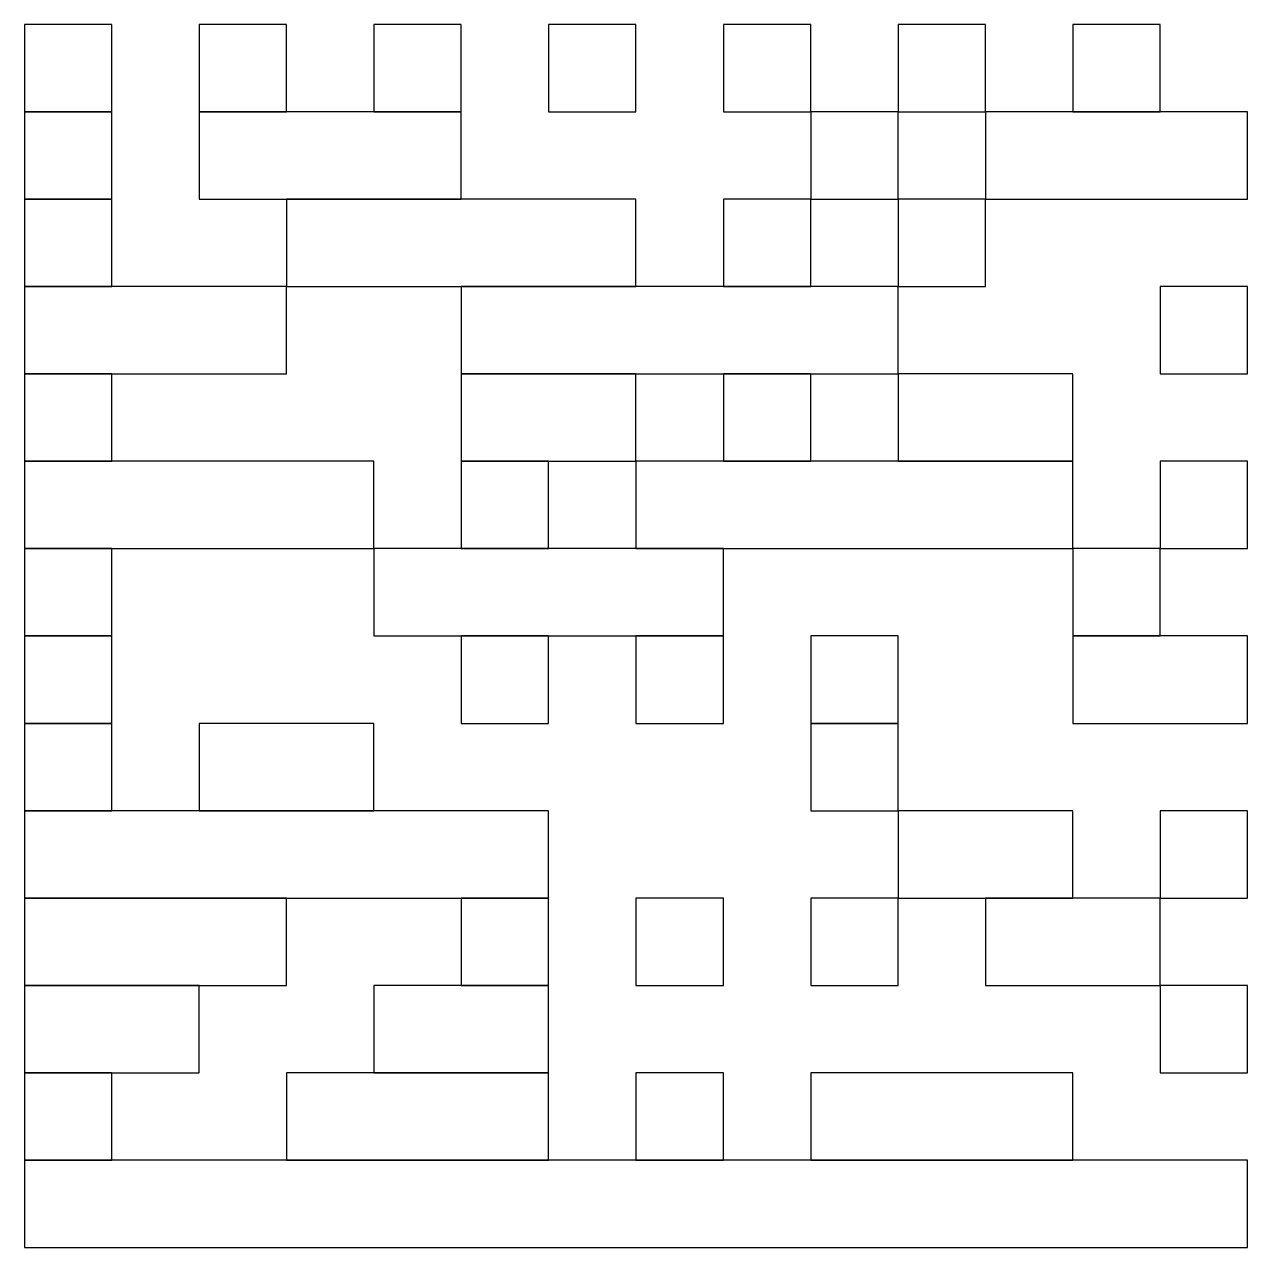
# Model space of a CAD drawing. Header units: metres. Extents: x -8.8 to 8.8, y -8.8 to 8.8.
import ezdxf

# ---------------------------------------------------------------- set-up
doc = ezdxf.new("R2010")
doc.units = ezdxf.units.M

msp = doc.modelspace()

# ---------------------------------------------------------------- linework, layer by layer
for points in [[(-8.75, 7.5), (-7.5, 7.5), (-7.5, 8.75), (-8.75, 8.75)], [(-6.25, 7.5), (-5, 7.5), (-5, 8.75), (-6.25, 8.75)], [(-3.75, 7.5), (-2.5, 7.5), (-2.5, 8.75), (-3.75, 8.75)], [(-1.25, 7.5), (0, 7.5), (0, 8.75), (-1.25, 8.75)], [(1.25, 7.5), (2.5, 7.5), (2.5, 8.75), (1.25, 8.75)], [(3.75, 7.5), (5, 7.5), (5, 8.75), (3.75, 8.75)], [(6.25, 7.5), (7.5, 7.5), (7.5, 8.75), (6.25, 8.75)], [(-8.75, 6.25), (-7.5, 6.25), (-7.5, 7.5), (-8.75, 7.5)], [(-6.25, 6.25), (-2.5, 6.25), (-2.5, 7.5), (-6.25, 7.5)], [(2.5, 6.25), (3.75, 6.25), (3.75, 7.5), (2.5, 7.5)], [(5, 6.25), (8.75, 6.25), (8.75, 7.5), (5, 7.5)], [(-8.75, 5), (-7.5, 5), (-7.5, 6.25), (-8.75, 6.25)], [(-5, 5), (0, 5), (0, 6.25), (-5, 6.25)], [(1.25, 5), (2.5, 5), (2.5, 6.25), (1.25, 6.25)], [(3.75, 5), (5, 5), (5, 6.25), (3.75, 6.25)], [(-8.75, 3.75), (-5, 3.75), (-5, 5), (-8.75, 5)], [(-2.5, 3.75), (3.75, 3.75), (3.75, 5), (-2.5, 5)], [(7.5, 3.75), (8.75, 3.75), (8.75, 5), (7.5, 5)], [(-8.75, 2.5), (-7.5, 2.5), (-7.5, 3.75), (-8.75, 3.75)], [(-2.5, 2.5), (0, 2.5), (0, 3.75), (-2.5, 3.75)], [(1.25, 2.5), (2.5, 2.5), (2.5, 3.75), (1.25, 3.75)], [(3.75, 2.5), (6.25, 2.5), (6.25, 3.75), (3.75, 3.75)], [(-8.75, 1.25), (-3.75, 1.25), (-3.75, 2.5), (-8.75, 2.5)], [(-2.5, 1.25), (-1.25, 1.25), (-1.25, 2.5), (-2.5, 2.5)], [(0, 1.25), (6.25, 1.25), (6.25, 2.5), (0, 2.5)], [(7.5, 1.25), (8.75, 1.25), (8.75, 2.5), (7.5, 2.5)], [(-8.75, 0), (-7.5, 0), (-7.5, 1.25), (-8.75, 1.25)], [(-3.75, 0), (1.25, 0), (1.25, 1.25), (-3.75, 1.25)], [(6.25, 0), (7.5, 0), (7.5, 1.25), (6.25, 1.25)], [(-8.75, -1.25), (-7.5, -1.25), (-7.5, 0), (-8.75, 0)], [(-2.5, -1.25), (-1.25, -1.25), (-1.25, 0), (-2.5, 0)], [(0, -1.25), (1.25, -1.25), (1.25, 0), (0, 0)], [(2.5, -1.25), (3.75, -1.25), (3.75, 0), (2.5, 0)], [(6.25, -1.25), (8.75, -1.25), (8.75, 0), (6.25, 0)], [(-8.75, -2.5), (-7.5, -2.5), (-7.5, -1.25), (-8.75, -1.25)], [(-6.25, -2.5), (-3.75, -2.5), (-3.75, -1.25), (-6.25, -1.25)], [(2.5, -2.5), (3.75, -2.5), (3.75, -1.25), (2.5, -1.25)], [(-8.75, -3.75), (-1.25, -3.75), (-1.25, -2.5), (-8.75, -2.5)], [(3.75, -3.75), (6.25, -3.75), (6.25, -2.5), (3.75, -2.5)], [(7.5, -3.75), (8.75, -3.75), (8.75, -2.5), (7.5, -2.5)], [(-8.75, -5), (-5, -5), (-5, -3.75), (-8.75, -3.75)], [(-2.5, -5), (-1.25, -5), (-1.25, -3.75), (-2.5, -3.75)], [(0, -5), (1.25, -5), (1.25, -3.75), (0, -3.75)], [(2.5, -5), (3.75, -5), (3.75, -3.75), (2.5, -3.75)], [(5, -5), (7.5, -5), (7.5, -3.75), (5, -3.75)], [(-8.75, -6.25), (-6.25, -6.25), (-6.25, -5), (-8.75, -5)], [(-3.75, -6.25), (-1.25, -6.25), (-1.25, -5), (-3.75, -5)], [(7.5, -6.25), (8.75, -6.25), (8.75, -5), (7.5, -5)], [(-8.75, -7.5), (-7.5, -7.5), (-7.5, -6.25), (-8.75, -6.25)], [(-5, -7.5), (-1.25, -7.5), (-1.25, -6.25), (-5, -6.25)], [(0, -7.5), (1.25, -7.5), (1.25, -6.25), (0, -6.25)], [(2.5, -7.5), (6.25, -7.5), (6.25, -6.25), (2.5, -6.25)], [(-8.75, -8.75), (8.75, -8.75), (8.75, -7.5), (-8.75, -7.5)]]:
    msp.add_lwpolyline(points, close=True)

doc.saveas('drawing.dxf')
